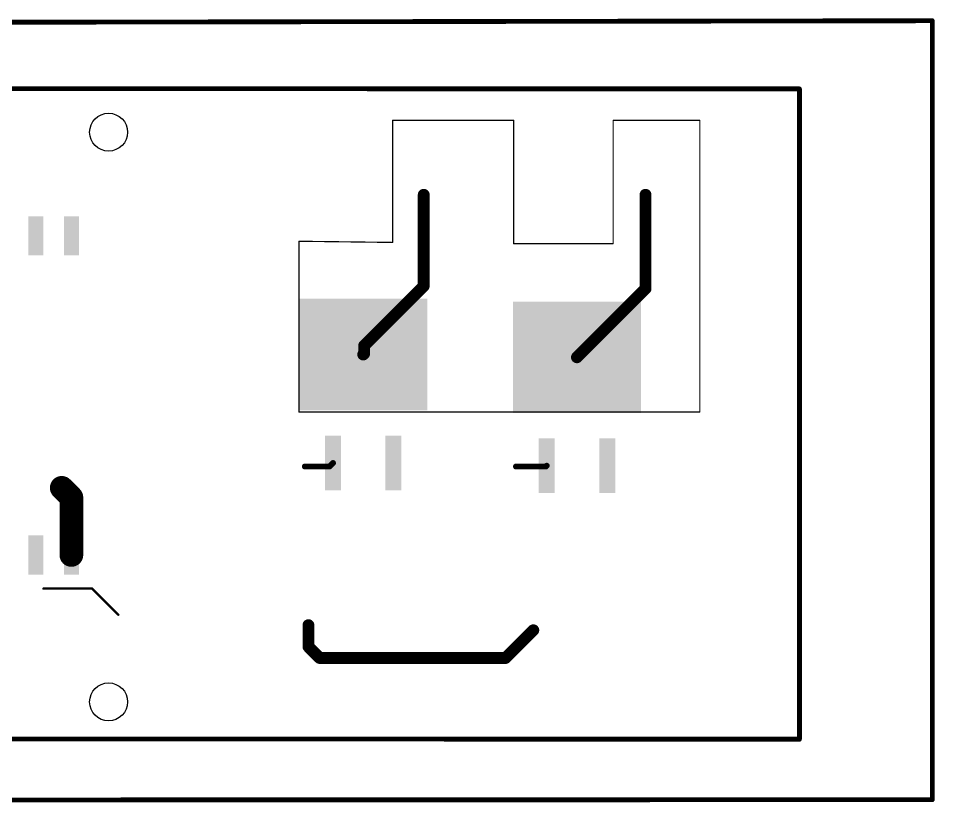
# Model space of a CAD drawing. Extents: x -94 to 81, y -32 to 34.
# Drawn here: x 3.4 to 80.7, y -32.2 to 34 of the extents above; entities that cross this region are included whole.
import ezdxf

# ---------------------------------------------------------------- set-up
doc = ezdxf.new("R2010")
doc.units = 0
for name, color, linetype in [('1', 12, 'CONTINUOUS'), ('113', 12, 'CONTINUOUS'), ('20', 53, 'CONTINUOUS')]:
    doc.layers.add(name, color=color, linetype=linetype)

# ---------------------------------------------------------------- blocks, each defined once
blk = doc.blocks.new('RECT')
blk.add_solid([(-0.5, -0.5), (0.5, -0.5), (-0.5, 0.5), (0.5, 0.5)])

msp = doc.modelspace()

# ---------------------------------------------------------------- linework, layer by layer
at = {"layer": '1'}
for points, const_width in [([(80.45, 33.8), (-73.15, 33.55)], 0.4064), ([(80.45, -31.9), (80.45, 33.8)], 0.4064), ([(34.95, 15.1), (34.95, 25.4)], 0.1), ([(34.95, 25.4), (45.15, 25.4)], 0.1), ([(45.15, 25.4), (45.15, 15)], 0.1), ([(53.55, 15), (53.55, 25.4)], 0.1), ([(53.55, 25.4), (60.85, 25.4)], 0.1), ([(60.85, 25.4), (60.85, 0.8)], 0.1), ([(37.572, 19.12), (37.572, 11.422)], 1), ([(56.272, 19.12), (56.272, 11.197)], 1), ([(27.05, 0.8), (27.05, 15.2)], 0.1), ([(27.05, 15.2), (34.95, 15.1)], 0.1), ([(45.15, 15), (53.55, 15)], 0.1), ([(37.572, 11.422), (32.55, 6.4)], 1), ([(56.272, 11.197), (50.49, 5.415)], 1), ([(32.55, 5.725), (32.47, 5.645)], 1), ([(32.55, 6.4), (32.55, 5.725)], 1), ([(60.85, 0.8), (27.05, 0.8)], 0.1), ([(27.55, -3.8), (29.625, -3.8)], 0.5), ([(29.625, -3.8), (29.92, -3.505)], 0.5), ([(45.35, -3.8), (47.875, -3.8)], 0.5), ([(47.875, -3.8), (47.94, -3.735)], 0.5), ([(7.86, -6.41), (7.05, -5.6)], 2), ([(7.86, -11.26), (7.86, -6.41)], 2), ([(5.5, -14.1), (9.62, -14.1)], 0.2), ([(9.62, -14.1), (11.82, -16.3)], 0.2), ([(27.85, -17.18), (27.85, -19)], 1), ([(44.47, -19.95), (46.81, -17.61)], 1), ([(27.85, -19), (28.8, -19.95)], 1), ([(28.8, -19.95), (44.47, -19.95)], 1), ([(-94, -31.95), (80.45, -31.9)], 0.4064)]:
    msp.add_lwpolyline(points, dxfattribs=dict(at, const_width=const_width))
for points, const_width in [([(80.5516, 33.8, 1), (80.3484, 33.8)], 0.2032), ([(80.4502, 33.6984, 1), (80.4498, 33.9016)], 0.2032), ([(34.975, 25.4, 1), (34.925, 25.4)], 0.05), ([(34.95, 25.425, 1), (34.95, 25.375)], 0.05), ([(45.175, 25.4, 1), (45.125, 25.4)], 0.05), ([(45.15, 25.375, 1), (45.15, 25.425)], 0.05), ([(53.575, 25.4, 1), (53.525, 25.4)], 0.05), ([(53.55, 25.425, 1), (53.55, 25.375)], 0.05), ([(60.875, 25.4, 1), (60.825, 25.4)], 0.05), ([(60.85, 25.375, 1), (60.85, 25.425)], 0.05), ([(37.822, 19.12, 1), (37.322, 19.12)], 0.5), ([(56.522, 19.12, 1), (56.022, 19.12)], 0.5), ([(27.075, 15.2, 1), (27.025, 15.2)], 0.05), ([(27.0503, 15.225, 1), (27.0497, 15.175)], 0.05), ([(34.925, 15.1, 1), (34.975, 15.1)], 0.05), ([(34.9497, 15.075, 1), (34.9503, 15.125)], 0.05), ([(45.15, 15.025, 1), (45.15, 14.975)], 0.05), ([(45.125, 15, 1), (45.175, 15)], 0.05), ([(53.525, 15, 1), (53.575, 15)], 0.05), ([(53.55, 14.975, 1), (53.55, 15.025)], 0.05), ([(37.322, 11.422, 1), (37.822, 11.422)], 0.5), ([(37.7488, 11.2452, 1), (37.3952, 11.5988)], 0.5), ([(56.4488, 11.0202, 1), (56.0952, 11.3738)], 0.5), ([(56.022, 11.197, 1), (56.522, 11.197)], 0.5), ([(32.8, 6.4, 1), (32.3, 6.4)], 0.5), ([(32.3732, 6.5768, 1), (32.7268, 6.2232)], 0.5), ([(32.7268, 5.5482, 1), (32.3732, 5.9018)], 0.5), ([(32.2932, 5.8218, 1), (32.6468, 5.4682)], 0.5), ([(32.3, 5.725, 1), (32.8, 5.725)], 0.5), ([(50.3132, 5.5918, 1), (50.6668, 5.2382)], 0.5), ([(27.05, 0.825, 1), (27.05, 0.775)], 0.05), ([(27.025, 0.8, 1), (27.075, 0.8)], 0.05), ([(60.825, 0.8, 1), (60.875, 0.8)], 0.05), ([(60.85, 0.775, 1), (60.85, 0.825)], 0.05), ([(27.55, -3.675, 1), (27.55, -3.925)], 0.25), ([(29.5366, -3.7116, 1), (29.7134, -3.8884)], 0.25), ([(29.625, -3.925, 1), (29.625, -3.675)], 0.25), ([(30.0084, -3.5934, 1), (29.8316, -3.4166)], 0.25), ([(45.35, -3.675, 1), (45.35, -3.925)], 0.25), ([(47.7866, -3.7116, 1), (47.9634, -3.8884)], 0.25), ([(48.0284, -3.8234, 1), (47.8516, -3.6466)], 0.25), ([(47.875, -3.925, 1), (47.875, -3.675)], 0.25), ([(7.4036, -5.2464, 1), (6.6964, -5.9536)], 1), ([(8.36, -6.41, 1), (7.36, -6.41)], 1), ([(7.5064, -6.7636, 1), (8.2136, -6.0564)], 1), ([(7.36, -11.26, 1), (8.36, -11.26)], 1), ([(5.5, -14.05, 1), (5.5, -14.15)], 0.1), ([(9.6554, -14.0646, 1), (9.5846, -14.1354)], 0.1), ([(9.62, -14.15, 1), (9.62, -14.05)], 0.1), ([(11.7846, -16.3354, 1), (11.8554, -16.2646)], 0.1), ([(28.1, -17.18, 1), (27.6, -17.18)], 0.5), ([(46.9868, -17.7868, 1), (46.6332, -17.4332)], 0.5), ([(28.0268, -18.8232, 1), (27.6732, -19.1768)], 0.5), ([(27.6, -19, 1), (28.1, -19)], 0.5), ([(28.8, -19.7, 1), (28.8, -20.2)], 0.5), ([(28.6232, -20.1268, 1), (28.9768, -19.7732)], 0.5), ([(44.2932, -19.7732, 1), (44.6468, -20.1268)], 0.5), ([(44.47, -20.2, 1), (44.47, -19.7)], 0.5), ([(80.3484, -31.9, 1), (80.5516, -31.9)], 0.2032), ([(80.45, -32.0016, 1), (80.45, -31.7984)], 0.2032)]:
    msp.add_lwpolyline(points, format="xyb", dxfattribs=dict(at, const_width=const_width))
at = {"layer": '113', "const_width": 0.01}
for points in [[(69.25, 28.05), (-79.1, 28.1)], [(69.25, -26.8), (69.25, 28.05)], [(-79.25, -26.75), (69.25, -26.8)]]:
    msp.add_lwpolyline(points, dxfattribs=at)
at = {"layer": '113', "const_width": 0.005}
for points in [[(69.2525, 28.05, 1), (69.2475, 28.05)], [(69.25, 28.0475, 1), (69.25, 28.0525)], [(69.2475, -26.8, 1), (69.2525, -26.8)], [(69.25, -26.8025, 1), (69.25, -26.7975)]]:
    msp.add_lwpolyline(points, format="xyb", dxfattribs=at)
at = {"layer": '20', "const_width": 0.4064}
for points in [[(69.25, 28.05), (-79.1, 28.1)], [(69.25, -26.8), (69.25, 28.05)], [(-79.25, -26.75), (69.25, -26.8)]]:
    msp.add_lwpolyline(points, dxfattribs=at)
at = {"layer": '20', "const_width": 0.2032}
for points in [[(69.3516, 28.05, 1), (69.1484, 28.05)], [(69.25, 27.9484, 1), (69.25, 28.1516)], [(69.1484, -26.8, 1), (69.3516, -26.8)], [(69.25, -26.9016, 1), (69.25, -26.6984)]]:
    msp.add_lwpolyline(points, format="xyb", dxfattribs=at)
at = {"layer": '20'}
for centre in [(11, 24.4), (11, -23.65)]:
    msp.add_circle(centre, 1.6, dxfattribs=at)

# ---------------------------------------------------------------- block references
at = {"layer": '1'}
for p, xscale, yscale, rotation in [((4.86, 15.66), 3.3, 1.27, 270), ((7.86, 15.66), 3.3, 1.27, 270), ((32.47, 5.645), 10.8, 9.4, 180), ((50.49, 5.415), 10.8, 9.4, 180), ((29.92, -3.505), 4.6, 1.35, 90), ((35.02, -3.505), 4.6, 1.35, 90), ((47.94, -3.735), 4.6, 1.35, 90), ((53.04, -3.735), 4.6, 1.35, 90), ((4.86, -11.26), 3.3, 1.27, 270), ((7.86, -11.26), 3.3, 1.27, 270)]:
    msp.add_blockref('RECT', p, dxfattribs=dict(at, xscale=xscale, yscale=yscale, rotation=rotation))

doc.saveas('drawing.dxf')
